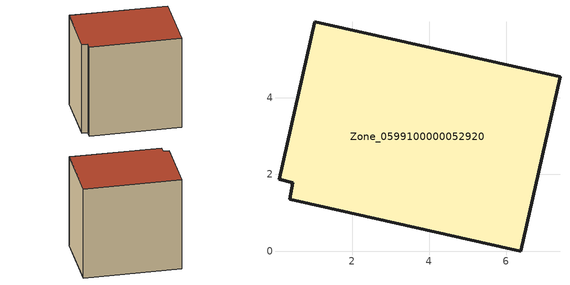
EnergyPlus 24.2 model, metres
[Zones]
Zone_0599100000052920
 floor ground (C_G): 0.38,1.35 0.46,1.78 0.1,1.88 1.02,5.97 7.4,4.54 6.38,0 z0
 wall outside (C_F): 6.38,0 7.4,4.54 1.02,5.97 0.1,1.88 0.46,1.78 0.38,1.35 6.38,0 z0:6.51
 roof outside (C_R): 0.46,1.78 0.38,1.35 6.38,0 7.4,4.54 1.02,5.97 0.1,1.88 z6.51
[BUILDING]
Pand.0599100000052920: North Axis=0; Terrain=City; Loads Convergence Tolerance Value=0.04; Temperature Convergence Tolerance Value=0.4; Solar Distribution=FullExterior; Maximum Number of Warmup Days=25; Minimum Number of Warmup Days=1
[Site:Location]
Rotterdam.The.Hague.AP_ZH_NLD Design_Conditions: Latitude=51.96; Longitude=4.45; Time Zone=1; Elevation=-4.5
[SITE:GROUNDTEMPERATURE:BUILDINGSURFACE]
18, 18, 18, 18, 18, 18, 18, 18, 18, 18, 18, 18
[MATERIAL] Thermal Absorptance=0.9; Solar Absorptance=0.7; Visible Absorptance=0.7
Name | Roughness | Thickness | Conductivity | Density | Specific Heat
G.TI.1946 | MediumSmooth | 0.15 | 1 | 540 | 1210
F.TI.1946 | Rough | 0.3 | 0.857143 | 1920 | 840
R.TI.1946 | MediumRough | 0.2 | 0.1 | 1500 | 1000
[CONSTRUCTION]
C_G: G.TI.1946
C_F: F.TI.1946
C_R: R.TI.1946
[ZONE]
Zone_0599100000052920: Type=1; Multiplier=1; Ceiling Height=Autocalculate; Volume=Autocalculate; Floor Area=autocalculate; Part of Total Floor Area=Yes
[ZONEINFILTRATION:DESIGNFLOWRATE]
Infil_Zone_0599100000052920: Zone or ZoneList or Space or SpaceList=Zone_0599100000052920; Schedule=AlwaysOn; Design Flow Rate Calculation Method=Flow/Area; Flow Rate per Floor Area=0.003; Constant Term Coefficient=1; Temperature Term Coefficient=0; Velocity Term Coefficient=0; Velocity Squared Term Coefficient=0
[HVACTEMPLATE:ZONE:IDEALLOADSAIRSYSTEM]
Zone_0599100000052920: Maximum Heating Supply Air Temperature=50; Minimum Cooling Supply Air Temperature=13; Maximum Heating Supply Air Humidity Ratio=0.0156; Minimum Cooling Supply Air Humidity Ratio=0.0077; Heating Limit=NoLimit; Cooling Limit=NoLimit; Dehumidification Control Type=ConstantSensibleHeatRatio; Cooling Sensible Heat Ratio=0.7; Dehumidification Setpoint=60; Humidification Control Type=None; Humidification Setpoint=30; Outdoor Air Method=None; Outdoor Air Flow Rate per Person=0.00944; Outdoor Air Flow Rate per Zone Floor Area=0; Outdoor Air Flow Rate per Zone=0; Demand Controlled Ventilation Type=None; Outdoor Air Economizer Type=NoEconomizer; Heat Recovery Type=None; Sensible Heat Recovery Effectiveness=0.7; Latent Heat Recovery Effectiveness=0.65
[ZONECONTROL:THERMOSTAT]
ThermostatControl_Zone_0599100000052920: Zone or ZoneList=Zone_0599100000052920; Control Type Schedule=DualSetpointControlType; Control 1=Thermostat_Zone_0599100000052920; Temperature Difference Between Cutout And Setpoint=0
[THERMOSTATSETPOINT:DUALSETPOINT]
Thermostat_Zone_0599100000052920: Heating Setpoint Temperature Schedule=HeatingSetpoint_Zone_0599100000052920; Cooling Setpoint Temperature Schedule=CoolingSetpoint_Zone_0599100000052920
[SCHEDULE:COMPACT]
HeatingSetpoint_Zone_0599100000052920: Through: 12/31, For: AllDays, Until: 24:00, 21
CoolingSetpoint_Zone_0599100000052920: Through: 12/31, For: AllDays, Until: 24:00, 24
DualSetpointControlType: Through: 12/31, For: AllDays, Until: 24:00, 4
AlwaysOn: Through: 12/31, For: AllDays, Until: 24:00, 1
